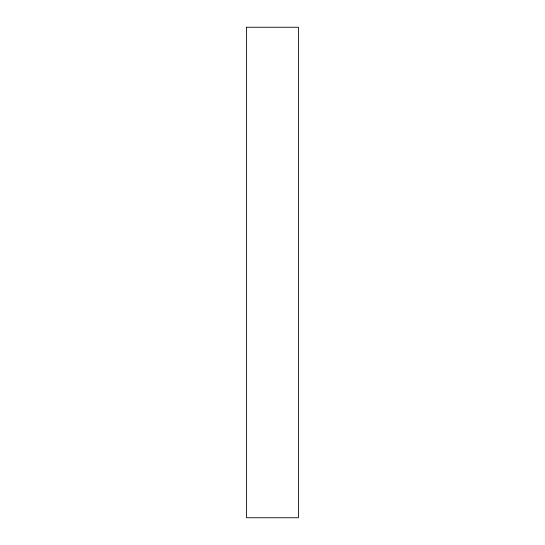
<?xml version="1.0" encoding="UTF-8"?>
<svg xmlns="http://www.w3.org/2000/svg" width="545" height="545" viewBox="0 0 545 545"><rect width="100%" height="100%" fill="white"/><g stroke="black" fill="none" stroke-linecap="round" stroke-linejoin="round"><path stroke-width="0.82" d="M246.565 27.25L246.565 517.75L298.435 517.75L298.435 27.25L246.565 27.25"/></g></svg>
